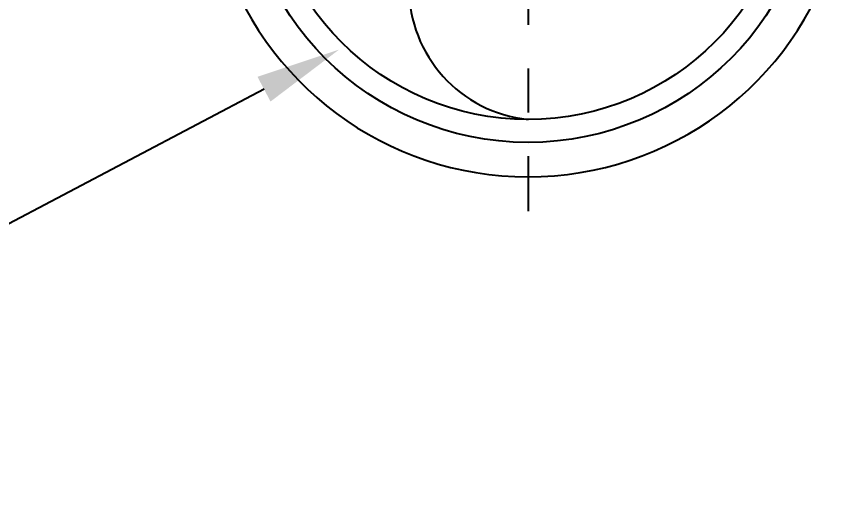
# Model space of a CAD drawing. Extents: x 1885024 to 3176456, y 18406040 to 18858640.
# Drawn here: x 2431063 to 2431893, y 18755032 to 18755516 of the extents above; entities that cross this region are included whole.
import ezdxf
from ezdxf import colors
from ezdxf.entities.mleader import LeaderData, LeaderLine
from ezdxf.math import Vec2, Vec3

# ---------------------------------------------------------------- set-up
doc = ezdxf.new("R2010")
doc.units = 0
doc.header["$LTSCALE"] = 1000
doc.header["$MEASUREMENT"] = 0
doc.linetypes.add('CENTER', pattern=[50.8, 31.75, -6.35, 6.35, -6.35])
doc.layers.add('02___PRT_ALL_AXES', color=7, linetype='Continuous')
doc.styles.add('标题文字', font='txt.shx', dxfattribs={"bigfont": 'hztxt.shx'})

# ---------------------------------------------------------------- blocks, each defined once
blk = doc.blocks.new('抗震大样1')
at = {"color": 4, "linetype": 'CENTER', "ltscale": 0.01}
blk.add_lwpolyline([(2324.4, -4174.8), (2324.4, -5270.2)], dxfattribs=at)
at = {"color": 4}
blk.add_arc((2343.9, -4946.3), 192.1, 95.8504, 264.1496, dxfattribs=at)
at = {"color": 3, "linetype": 'Continuous'}
blk.add_arc((2324.4, -4755.3), 465.3, 196.7464, 343.2536, dxfattribs=at)
at = {"layer": '02___PRT_ALL_AXES', "color": 1, "linetype": 'Continuous'}
for radius in [415.4, 382.2]:
    blk.add_circle((2324.4, -4755.3), radius, dxfattribs=at)
at = {"color": 4}
ml = blk.add_multileader_mtext('Standard', dxfattribs=at)
ml.set_content('{\\fFangSong_GB2312|b0|i0|c134|p49;\\W0.9;管道}', color=4, style='标题文字')
ml.set_leader_properties()
ml.build(insert=Vec2(0, 0))
ml.multileader.update_dxf_attribs({"dogleg_length": 0.36, "arrow_head_size": 123.1})
ctx = ml.context
ctx.base_point, ctx.char_height, ctx.arrow_head_size, ctx.landing_gap_size, ctx.plane_origin = Vec3(170.6, -5439.5), 307.714, 123.1, 49.8, Vec3(2446, -4642.1)
ctx.text_align_type = 2
notes = []
notes.append((ctx, [(1, (1, 1, 0), (1286, -5439.5), (-1, 0), 285.2, [(0, [(2050.8, -5036.2)], 0, [])])]))
ctx.mtext.insert, ctx.mtext.width, ctx.mtext.alignment, ctx.mtext.flow_direction = Vec3(824.3, -5275.4), 1159.275, 3, 5
for ctx, leaders in notes:
    for number, flags, end, landing, length, lines in leaders:
        leader = LeaderData()
        leader.index, (leader.has_last_leader_line, leader.has_dogleg_vector, leader.attachment_direction) = number, flags
        leader.last_leader_point, leader.dogleg_vector, leader.dogleg_length = Vec3(end), Vec3(landing), length
        for number, points, colour, breaks in lines:
            line = LeaderLine()
            line.index, line.vertices, line.color, line.breaks = number, Vec3.list(points), colors.encode_raw_color(colour), breaks
            leader.lines.append(line)
        ctx.leaders.append(leader)

msp = doc.modelspace()

# ---------------------------------------------------------------- block references
at = {"xscale": 0.7, "yscale": 0.7, "zscale": 0.7}
msp.add_blockref('抗震大样1', (2429954.47, 18759007.89), dxfattribs=at)

doc.saveas('drawing.dxf')
